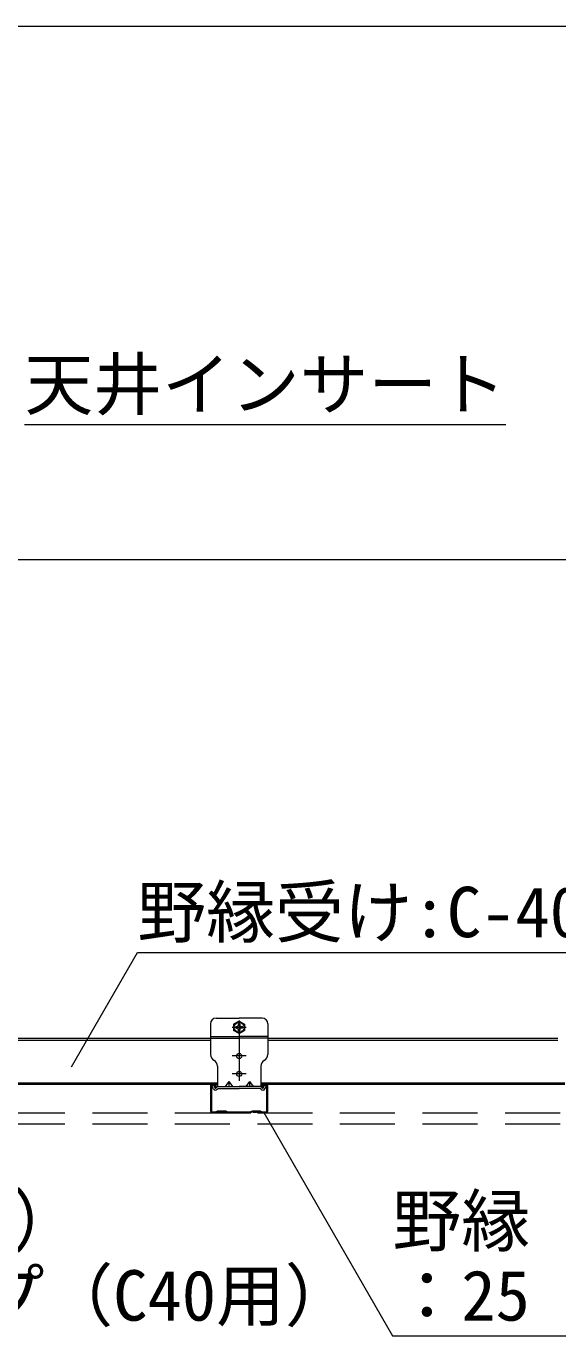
# Model space of a CAD drawing. Units: millimetres at full size, sheet at 1:40; details may follow other scales. Extents: x -7800 to 7800, y -5578 to 5485.
# Drawn here: x -3352 to -2888, y 555 to 1696 of the extents above; entities that cross this region are included whole.
import ezdxf
from ezdxf.enums import TextEntityAlignment as Align

# ---------------------------------------------------------------- set-up
doc = ezdxf.new("R2010")
doc.units = ezdxf.units.MM
doc.header["$LTSCALE"] = 40
doc.linetypes.add('CHAIN1', pattern=[8, 5, -1, 1, -1])
doc.linetypes.add('DASHED1', pattern=[1.8, 1.2, -0.6])
for name, color, linetype, lineweight in [('2-0_中心線', 4, 'CHAIN1', 9), ('2-2_野縁受け', 3, 'Continuous', 18), ('2-3_野縁', 7, 'Continuous', 18), ('2-6_文字', 3, 'Continuous', 18), ('2-9_躯体', 4, 'DASHED1', 9), ('2-A_クリップ', 3, 'Continuous', 18), ('2-C_パネル', 4, 'DASHED1', 9), ('F-2_太線１', 3, 'Continuous', 18)]:
    doc.layers.add(name, color=color, linetype=linetype, lineweight=lineweight)
doc.styles.add('ＭＳ ゴシック', font='')
doc.styles.get('ＭＳ ゴシック').set_extended_font_data('MS Gothic')

msp = doc.modelspace()

# ---------------------------------------------------------------- linework, layer by layer
at = {"layer": '2-0_中心線'}
for p, q in [((-3172.33, 823.46), (-3160.33, 823.46)), ((-3166.33, 829.46), (-3166.33, 776.86)), ((-3160.33, 798.46), (-3172.33, 798.46)), ((-3160.33, 782.86), (-3172.33, 782.86))]:
    msp.add_line(p, q, dxfattribs=at)
at = {"layer": '2-2_野縁受け'}
for p, q in [((-3396.38, 813.86), (-3191.33, 813.86)), ((-3396.38, 812.26), (-3191.33, 812.26)), ((-3141.34, 813.86), (-2888.34, 813.86)), ((-3141.33, 812.26), (-2888.34, 812.26)), ((-3396.38, 775.06), (-3185.33, 775.06)), ((-3396.38, 773.86), (-3185.33, 773.86)), ((-3147.33, 775.06), (-2882.33, 775.06)), ((-3147.33, 773.86), (-2882.33, 773.86))]:
    msp.add_line(p, q, dxfattribs=at)
at = {"layer": '2-3_野縁'}
for p, q in [((-3191.33, 772.36), (-3191.33, 750.36)), ((-3190.53, 772.36), (-3190.53, 750.36)), ((-3188.33, 773.86), (-3189.83, 773.86)), ((-3188.33, 773.06), (-3189.83, 773.06)), ((-3187.13, 770.86), (-3187.13, 771.86)), ((-3187.13, 770.86), (-3186.33, 770.86)), ((-3186.33, 770.86), (-3186.33, 771.86)), ((-3146.33, 771.86), (-3146.33, 770.86)), ((-3146.33, 770.86), (-3145.53, 770.86)), ((-3145.53, 771.86), (-3145.53, 770.86)), ((-3142.83, 773.86), (-3144.33, 773.86)), ((-3142.83, 773.06), (-3144.33, 773.06)), ((-3142.13, 750.36), (-3142.13, 772.36)), ((-3141.33, 750.36), (-3141.33, 772.36)), ((-3189.83, 749.66), (-3186.75, 749.66)), ((-3189.83, 748.86), (-3186.52, 748.86)), ((-3185.08, 750.39), (-3186.63, 749.68)), ((-3186.52, 748.86), (-3184.75, 749.66)), ((-3184.4, 749.6), (-3184.47, 749.64)), ((-3183.98, 750.28), (-3184.05, 750.33)), ((-3183.67, 750.28), (-3183.6, 750.33)), ((-3183.25, 749.6), (-3183.18, 749.64)), ((-3182.8, 749.6), (-3182.87, 749.64)), ((-3182.38, 750.28), (-3182.45, 750.33)), ((-3182.07, 750.28), (-3182, 750.33)), ((-3181.65, 749.6), (-3181.58, 749.64)), ((-3181.2, 749.6), (-3181.27, 749.64)), ((-3180.78, 750.28), (-3180.85, 750.33)), ((-3180.47, 750.28), (-3180.4, 750.33)), ((-3180.05, 749.6), (-3179.98, 749.64)), ((-3179.6, 749.6), (-3179.67, 749.64)), ((-3179.18, 750.28), (-3179.25, 750.33)), ((-3178.87, 750.28), (-3178.8, 750.33)), ((-3178.45, 749.6), (-3178.38, 749.64)), ((-3178.1, 749.66), (-3176.34, 748.86)), ((-3177.77, 750.39), (-3176.22, 749.68)), ((-3176.34, 748.86), (-3156.32, 748.86)), ((-3176.1, 749.66), (-3156.55, 749.66)), ((-3154.88, 750.39), (-3156.43, 749.68)), ((-3154.55, 749.66), (-3156.32, 748.86)), ((-3154.2, 749.6), (-3154.27, 749.64)), ((-3153.78, 750.28), (-3153.85, 750.33)), ((-3153.47, 750.28), (-3153.4, 750.33)), ((-3153.05, 749.6), (-3152.98, 749.64)), ((-3152.6, 749.6), (-3152.67, 749.64)), ((-3152.18, 750.28), (-3152.25, 750.33)), ((-3151.87, 750.28), (-3151.8, 750.33)), ((-3151.45, 749.6), (-3151.38, 749.64)), ((-3151, 749.6), (-3151.07, 749.64)), ((-3150.58, 750.28), (-3150.65, 750.33)), ((-3150.27, 750.28), (-3150.2, 750.33)), ((-3149.85, 749.6), (-3149.78, 749.64)), ((-3149.4, 749.6), (-3149.47, 749.64)), ((-3148.98, 750.28), (-3149.05, 750.33)), ((-3148.67, 750.28), (-3148.6, 750.33)), ((-3148.25, 749.6), (-3148.18, 749.64)), ((-3146.14, 748.86), (-3147.9, 749.66)), ((-3147.57, 750.39), (-3146.02, 749.68)), ((-3146.14, 748.86), (-3142.83, 748.86)), ((-3145.9, 749.66), (-3142.83, 749.66))]:
    msp.add_line(p, q, dxfattribs=at)
for centre, radius, start, end in [((-3189.83, 772.36), 1.5, 90, 180), ((-3189.83, 772.36), 0.7, 90, 180), ((-3188.33, 771.86), 2, 0, 90), ((-3188.33, 771.86), 1.2, 0, 90), ((-3144.33, 771.86), 2, 90, 180), ((-3144.33, 771.86), 1.2, 90, 180), ((-3142.83, 772.36), 1.5, 0, 90), ((-3142.83, 772.36), 0.7, 0, 90), ((-3189.83, 750.36), 1.5, 180, 270), ((-3189.83, 750.36), 0.7, 180, 270), ((-3186.76, 749.96), 0.3, 270, 294.44652), ((-3186.76, 749.96), 1.1, 270, 294.44652), ((-3184.63, 749.39), 1.1, 58.52405, 114.44652), ((-3184.63, 749.39), 0.3, 58.52405, 114.44652), ((-3183.83, 750.54), 1.1, 238.52405, 301.47594), ((-3183.83, 750.54), 0.3, 238.52405, 301.47594), ((-3183.03, 749.39), 1.1, 58.52405, 121.47594), ((-3183.03, 749.39), 0.3, 58.52405, 121.47594), ((-3182.23, 750.54), 1.1, 238.52405, 301.47594), ((-3182.23, 750.54), 0.3, 238.52405, 301.47594), ((-3181.43, 749.39), 1.1, 90, 121.47594), ((-3181.43, 749.39), 0.3, 90, 121.47594), ((-3181.43, 749.39), 1.1, 58.52405, 90), ((-3181.43, 749.39), 0.3, 58.52405, 90), ((-3180.63, 750.54), 1.1, 238.52405, 301.47594), ((-3180.63, 750.54), 0.3, 238.52405, 301.47594), ((-3179.83, 749.39), 1.1, 58.52405, 121.47594), ((-3179.83, 749.39), 0.3, 58.52405, 121.47594), ((-3179.03, 750.54), 1.1, 238.52405, 301.47594), ((-3179.03, 750.54), 0.3, 238.52405, 301.47594), ((-3178.23, 749.39), 1.1, 65.55347, 121.47594), ((-3178.23, 749.39), 0.3, 65.55347, 121.47594), ((-3176.1, 749.96), 1.1, 245.55347, 269.61594), ((-3176.1, 749.96), 0.3, 245.55347, 270), ((-3156.56, 749.96), 0.3, 270, 294.44652), ((-3156.56, 749.96), 1.1, 270.38405, 294.44652), ((-3154.43, 749.39), 1.1, 58.52405, 114.44652), ((-3154.43, 749.39), 0.3, 58.52405, 114.44652), ((-3153.63, 750.54), 1.1, 238.52405, 301.47594), ((-3153.63, 750.54), 0.3, 238.52405, 301.47594), ((-3152.83, 749.39), 1.1, 58.52405, 121.47594), ((-3152.83, 749.39), 0.3, 58.52405, 121.47594), ((-3152.03, 750.54), 1.1, 238.52405, 301.47594), ((-3152.03, 750.54), 0.3, 238.52405, 301.47594), ((-3151.23, 749.39), 1.1, 90, 121.47594), ((-3151.23, 749.39), 0.3, 90, 121.47594), ((-3151.23, 749.39), 1.1, 58.52405, 90), ((-3151.23, 749.39), 0.3, 58.52405, 90), ((-3150.43, 750.54), 1.1, 238.52405, 301.47594), ((-3150.43, 750.54), 0.3, 238.52405, 301.47594), ((-3149.63, 749.39), 1.1, 58.52405, 121.47594), ((-3149.63, 749.39), 0.3, 58.52405, 121.47594), ((-3148.83, 750.54), 1.1, 238.52405, 301.47594), ((-3148.83, 750.54), 0.3, 238.52405, 301.47594), ((-3148.03, 749.39), 1.1, 65.55347, 121.47594), ((-3148.03, 749.39), 0.3, 65.55347, 121.47594), ((-3145.9, 749.96), 1.1, 245.55347, 270), ((-3145.9, 749.96), 0.3, 245.55347, 270), ((-3142.83, 750.36), 1.5, 270, 0), ((-3142.83, 750.36), 0.7, 270, 0)]:
    msp.add_arc(centre, radius, start, end, dxfattribs=at)
at = {"layer": '2-6_文字', "color": 7}
for p, q in [((-3353.58, 1348.99), (-2933.58, 1348.99)), ((-3312.66, 789.14), (-3255.11, 888.82)), ((-3255.11, 888.82), (-2595.11, 888.82)), ((-3144.88, 749.07), (-3032.56, 554.52)), ((-3032.56, 554.52), (-2492.56, 554.52))]:
    msp.add_line(p, q, dxfattribs=at)
at = {"layer": '2-9_躯体', "color": 7, "linetype": 'Continuous', "lineweight": 18}
msp.add_line((-4590.39, 1231.36), (-2294.72, 1231.36), dxfattribs=at)
at = {"layer": '2-A_クリップ'}
for p, q in [((-3191.33, 826.46), (-3191.33, 799.85)), ((-3186.33, 831.46), (-3166.33, 831.46)), ((-3166.37, 828.96), (-3171.14, 826.21)), ((-3171.14, 826.21), (-3171.14, 820.71)), ((-3169.31, 824.06), (-3168.73, 824.06)), ((-3169.31, 822.86), (-3168.73, 822.86)), ((-3166.97, 826.4), (-3166.97, 825.84)), ((-3166.37, 828.96), (-3161.61, 826.21)), ((-3146.33, 831.46), (-3166.33, 831.46)), ((-3165.77, 826.4), (-3165.77, 825.58)), ((-3165.77, 826.4), (-3165.77, 825.84)), ((-3163.43, 824.06), (-3164.02, 824.06)), ((-3163.43, 822.86), (-3164.02, 822.86)), ((-3161.61, 826.21), (-3161.61, 820.71)), ((-3141.33, 826.46), (-3141.33, 799.85)), ((-3191.33, 815.46), (-3166.33, 815.46)), ((-3166.37, 817.96), (-3171.14, 820.71)), ((-3166.97, 820.52), (-3166.97, 821.07)), ((-3166.37, 817.96), (-3161.61, 820.71)), ((-3141.33, 815.46), (-3166.33, 815.46)), ((-3165.77, 820.52), (-3165.77, 821.33)), ((-3165.77, 820.52), (-3165.77, 821.07)), ((-3188.41, 794.71), (-3188.24, 794.61)), ((-3185.33, 789.46), (-3185.33, 771.86)), ((-3147.33, 789.46), (-3147.33, 771.86)), ((-3144.24, 794.71), (-3144.41, 794.61)), ((-3188.72, 773.25), (-3190.16, 772.53)), ((-3188.82, 769.86), (-3190.16, 772.53)), ((-3187.39, 770.58), (-3188.72, 773.25)), ((-3186.57, 770.47), (-3185.33, 771.86)), ((-3185.38, 769.4), (-3184.61, 770.26)), ((-3185.33, 771.86), (-3166.33, 771.86)), ((-3184.61, 770.26), (-3166.33, 770.26)), ((-3175.33, 776.33), (-3178.58, 771.86)), ((-3175.33, 776.33), (-3175.33, 771.86)), ((-3175.33, 776.33), (-3172.08, 771.86)), ((-3147.33, 771.86), (-3166.33, 771.86)), ((-3148.04, 770.26), (-3166.33, 770.26)), ((-3157.33, 776.33), (-3160.58, 771.86)), ((-3157.33, 776.33), (-3154.08, 771.86)), ((-3157.33, 776.33), (-3157.33, 771.86)), ((-3147.27, 769.4), (-3148.04, 770.26)), ((-3146.08, 770.47), (-3147.33, 771.86)), ((-3145.26, 770.58), (-3143.93, 773.25)), ((-3143.93, 773.25), (-3142.5, 772.53)), ((-3143.83, 769.86), (-3142.5, 772.53))]:
    msp.add_line(p, q, dxfattribs=at)
at = {"layer": '2-A_クリップ', "linetype": 'DASHED1'}
for p in [(-3191.33, 813.86), (-3141.33, 813.86)]:
    msp.add_line(p, (-3166.33, 813.86), dxfattribs=at)
at = {"layer": '2-A_クリップ'}
for centre, radius in [((-3166.37, 823.46), 4.4), ((-3166.33, 798.46), 2.25), ((-3166.33, 782.86), 2.25)]:
    msp.add_circle(centre, radius, dxfattribs=at)
for centre, radius, start, end in [((-3186.33, 826.46), 5, 90, 180), ((-3166.37, 823.46), 3, 168.46303, 191.51331), ((-3168.57, 825.65), 1.6, 264.36299, 6.67345), ((-3168.57, 821.26), 1.6, 353.32654, 95.63699), ((-3166.37, 823.46), 3, 78.46303, 101.53696), ((-3164.18, 825.65), 1.6, 173.32654, 275.63699), ((-3164.18, 821.26), 1.6, 84.36299, 186.67345), ((-3166.37, 823.46), 3, 348.48668, 11.53696), ((-3146.33, 826.46), 5, 0, 90), ((-3166.37, 823.46), 3, 258.46303, 281.53696), ((-3185.33, 799.85), 6, 180, 239.03689), ((-3147.33, 799.85), 6, 300.96311, 0), ((-3191.33, 789.46), 6, 0, 59.03689), ((-3141.33, 789.46), 6, 120.96311, 180), ((-3186.95, 770.8), 2.1, 206.5, 318.15813), ((-3186.95, 770.8), 0.5, 206.5, 318.15813), ((-3145.71, 770.8), 2.1, 221.84187, 333.5), ((-3145.71, 770.8), 0.5, 221.84187, 333.5)]:
    msp.add_arc(centre, radius, start, end, dxfattribs=at)
at = {"layer": '2-C_パネル'}
for p, q in [((-4590.39, 748.86), (-2294.72, 748.86)), ((-4590.39, 739.36), (-2294.72, 739.36))]:
    msp.add_line(p, q, dxfattribs=at)
at = {"layer": 'F-2_太線１'}
msp.add_line((-7638.18, 1696.25), (-2068.18, 1696.25), dxfattribs=at)

# ---------------------------------------------------------------- texts
at = {"layer": '2-6_文字', "color": 7, "style": 'ＭＳ ゴシック'}
for s, p in [('天井インサート', (-3353.58, 1348.99)), ('野縁受け:C-40×20×1.6', (-3255.11, 888.82)), ('クリップ（補強部）', (-3844.73, 619.62)), ('野縁', (-3032.56, 619.62)), ('：耐風圧Wクリップ（C40用）', (-3846.18, 554.52)), ('：25 形Ｗバー(0.8)', (-3032.56, 554.52))]:
    msp.add_text(s, height=43.99, dxfattribs=at).set_placement(p, align=Align.BOTTOM_LEFT)

doc.saveas('drawing.dxf')
